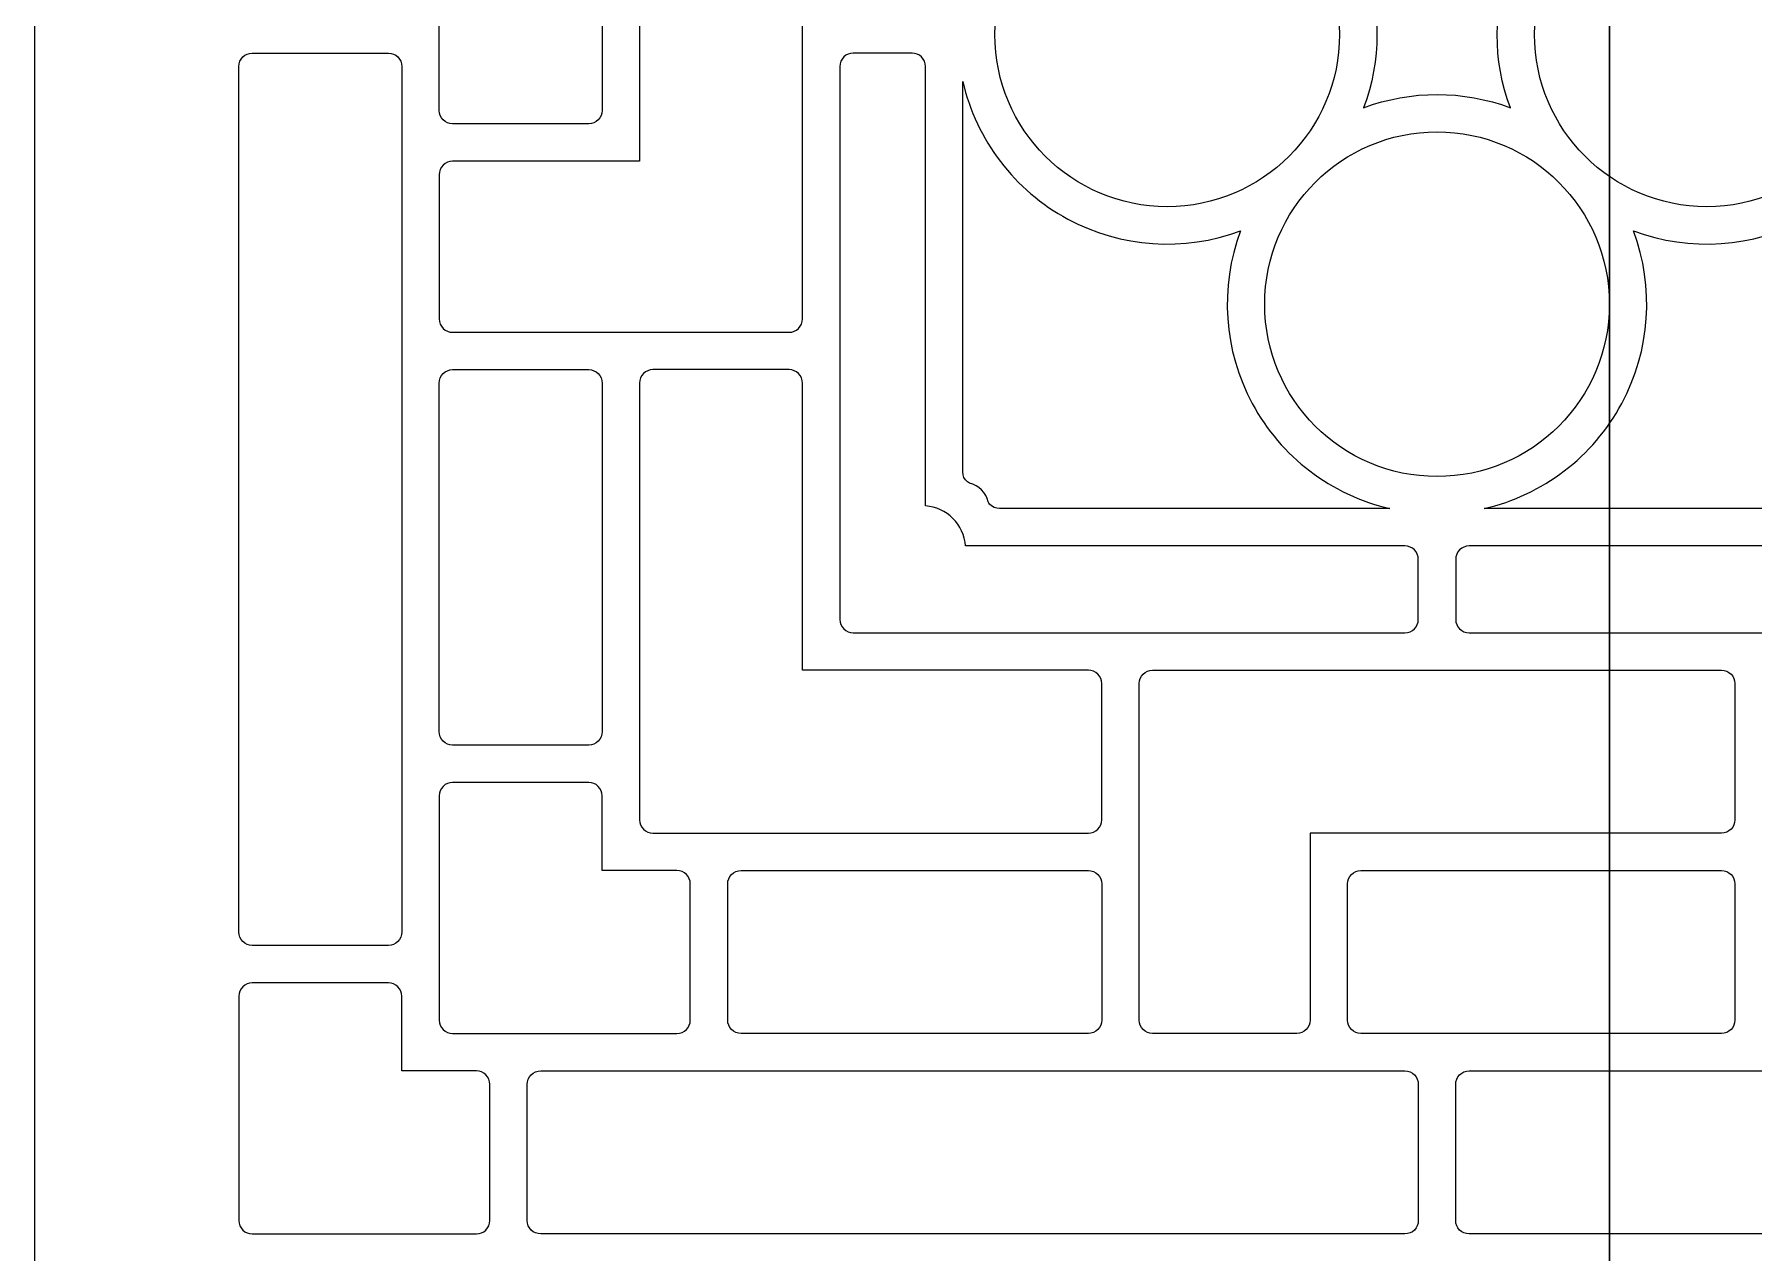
# Model space of a CAD drawing. Header units: centimetres. Extents: x 20.1 to 27, y -20.6 to 12.3.
# Drawn here: x 20.144 to 24.346, y 2.978 to 5.955 of the extents above; entities that cross this region are included whole.
import ezdxf

# ---------------------------------------------------------------- set-up
doc = ezdxf.new("R2010")
doc.units = ezdxf.units.CM
doc.header["$MEASUREMENT"] = 0
doc.layers.add('layer 1', color=7, linetype='Continuous')

msp = doc.modelspace()

# ---------------------------------------------------------------- linework, layer by layer
at = {"layer": 'layer 1', "color": 250}
for points, knots in [([(23.99309, 5.29547), (23.99309, 5.52805), (23.80454, 5.7166), (23.57196, 5.7166), (23.57196, 5.7166), (23.33937, 5.7166), (23.15083, 5.52805), (23.15083, 5.29547), (23.15083, 5.29547), (23.15083, 5.06288), (23.33937, 4.87434), (23.57196, 4.87434), (23.57196, 4.87434), (23.80454, 4.87433), (23.99309, 5.06288), (23.99309, 5.29546), (23.99309, 12.27286), (23.99309, -8.65933), (23.99309, 5.29547)], [0, 0, 0, 0, 0.2, 0.2, 0.2, 0.2, 0.4, 0.4, 0.4, 0.4, 0.6, 0.6, 0.6, 0.6, 1, 1, 1, 1.00001, 1.00001, 1.00001, 1.00001]), ([(20.14415, -9.00015), (20.14415, -9.00015), (20.14415, 9.00077), (20.14415, 9.00077), (20.14415, 9.00077), (20.14415, 9.00077), (26.99977, 9.00077), (26.99977, 9.00077), (26.99977, 9.00077), (26.99977, 9.00077), (26.99977, -9.00015), (26.99977, -9.00015), (26.99977, -9.00015), (26.99977, -9.00015), (20.14415, -9.00015), (20.14415, -9.00015)], [0, 0, 0, 0, 0.2, 0.2, 0.2, 0.2, 0.4, 0.4, 0.4, 0.4, 0.6, 0.6, 0.6, 0.6, 1, 1, 1, 1]), ([(21.13331, 5.76883), (21.13331, 5.76017), (21.13675, 5.75187), (21.14288, 5.74575), (21.14288, 5.74575), (21.149, 5.73963), (21.1573, 5.73619), (21.16596, 5.73619), (21.16596, 5.73619), (21.16596, 5.73619), (21.49895, 5.73619), (21.49895, 5.73619), (21.49895, 5.73619), (21.50761, 5.73619), (21.51591, 5.73963), (21.52203, 5.74575), (21.52203, 5.74575), (21.52815, 5.75187), (21.53159, 5.76017), (21.53159, 5.76883), (21.53159, 5.76883), (21.53159, 5.76883), (21.53159, 6.65027), (21.53159, 6.65027), (21.53159, 6.65027), (21.53159, 6.65893), (21.52815, 6.66723), (21.52203, 6.67335), (21.52203, 6.67335), (21.51591, 6.67948), (21.50761, 6.68291), (21.49895, 6.68291), (21.49895, 6.68291), (21.49895, 6.68291), (21.16596, 6.68291), (21.16596, 6.68291), (21.16596, 6.68291), (21.1573, 6.68291), (21.149, 6.67948), (21.14288, 6.67335), (21.14288, 6.67335), (21.13675, 6.66723), (21.13331, 6.65893), (21.13331, 6.65027), (21.13331, 6.65027), (21.13331, 6.65027), (21.13331, 5.76883), (21.13331, 5.76883)], [0, 0, 0, 0, 0.0769231, 0.0769231, 0.0769231, 0.0769231, 0.1538462, 0.1538462, 0.1538462, 0.1538462, 0.2307692, 0.2307692, 0.2307692, 0.2307692, 0.3076923, 0.3076923, 0.3076923, 0.3076923, 0.3846154, 0.3846154, 0.3846154, 0.3846154, 0.4615385, 0.4615385, 0.4615385, 0.4615385, 0.5384615, 0.5384615, 0.5384615, 0.5384615, 0.6153846, 0.6153846, 0.6153846, 0.6153846, 0.6923077, 0.6923077, 0.6923077, 0.6923077, 0.7692308, 0.7692308, 0.7692308, 0.7692308, 0.8461538, 0.8461538, 0.8461538, 0.8461538, 1, 1, 1, 1]), ([(21.98864, 5.22691), (21.98864, 5.22691), (21.16596, 5.22691), (21.16596, 5.22691), (21.16596, 5.22691), (21.1573, 5.22691), (21.149, 5.23035), (21.14288, 5.23647), (21.14288, 5.23647), (21.13675, 5.24259), (21.13331, 5.2509), (21.13331, 5.25956), (21.13331, 5.25956), (21.13331, 5.25956), (21.13331, 5.61213), (21.13331, 5.61213), (21.13331, 5.61213), (21.13331, 5.62079), (21.13675, 5.62909), (21.14288, 5.63522), (21.14288, 5.63522), (21.149, 5.64134), (21.1573, 5.64478), (21.16596, 5.64478), (21.16596, 5.64478), (21.16596, 5.64478), (21.623, 5.64478), (21.623, 5.64478), (21.623, 5.64478), (21.623, 5.64478), (21.623, 6.65027), (21.623, 6.65027), (21.623, 6.65027), (21.623, 6.65893), (21.62644, 6.66723), (21.63256, 6.67335), (21.63256, 6.67335), (21.63869, 6.67948), (21.64699, 6.68291), (21.65565, 6.68291), (21.65565, 6.68291), (21.65565, 6.68291), (21.98864, 6.68291), (21.98864, 6.68291), (21.98864, 6.68291), (21.99729, 6.68291), (22.0056, 6.67948), (22.01172, 6.67335), (22.01172, 6.67335), (22.01784, 6.66723), (22.02128, 6.65893), (22.02128, 6.65027), (22.02128, 6.65027), (22.02128, 6.65027), (22.02128, 5.25956), (22.02128, 5.25956), (22.02128, 5.25956), (22.02128, 5.2509), (22.01784, 5.24259), (22.01172, 5.23647), (22.01172, 5.23647), (22.0056, 5.23035), (21.99729, 5.22691), (21.98864, 5.22691)], [0, 0, 0, 0, 0.0588235, 0.0588235, 0.0588235, 0.0588235, 0.1176471, 0.1176471, 0.1176471, 0.1176471, 0.1764706, 0.1764706, 0.1764706, 0.1764706, 0.2352941, 0.2352941, 0.2352941, 0.2352941, 0.2941176, 0.2941176, 0.2941176, 0.2941176, 0.3529412, 0.3529412, 0.3529412, 0.3529412, 0.4117647, 0.4117647, 0.4117647, 0.4117647, 0.4705882, 0.4705882, 0.4705882, 0.4705882, 0.5294118, 0.5294118, 0.5294118, 0.5294118, 0.5882353, 0.5882353, 0.5882353, 0.5882353, 0.6470588, 0.6470588, 0.6470588, 0.6470588, 0.7058824, 0.7058824, 0.7058824, 0.7058824, 0.7647059, 0.7647059, 0.7647059, 0.7647059, 0.8235294, 0.8235294, 0.8235294, 0.8235294, 0.8823529, 0.8823529, 0.8823529, 0.8823529, 1, 1, 1, 1]), ([(23.33364, 5.95491), (23.33364, 6.1875), (23.1451, 6.37604), (22.91251, 6.37604), (22.91251, 6.37604), (22.67993, 6.37604), (22.49138, 6.1875), (22.49138, 5.95491), (22.49138, 5.95491), (22.49138, 5.72233), (22.67993, 5.53378), (22.91251, 5.53378), (22.91251, 5.53378), (23.1451, 5.53378), (23.33364, 5.72233), (23.33364, 5.95491)], [0, 0, 0, 0, 0.2, 0.2, 0.2, 0.2, 0.4, 0.4, 0.4, 0.4, 0.6, 0.6, 0.6, 0.6, 1, 1, 1, 1]), ([(24.65254, 5.95491), (24.65254, 6.1875), (24.46399, 6.37604), (24.2314, 6.37604), (24.2314, 6.37604), (23.99882, 6.37604), (23.81027, 6.1875), (23.81027, 5.95491), (23.81027, 5.95491), (23.81027, 5.72233), (23.99882, 5.53378), (24.2314, 5.53378), (24.2314, 5.53378), (24.46399, 5.53378), (24.65253, 5.72233), (24.65254, 5.95491)], [0, 0, 0, 0, 0.2, 0.2, 0.2, 0.2, 0.4, 0.4, 0.4, 0.4, 0.6, 0.6, 0.6, 0.6, 1, 1, 1, 1]), ([(23.99309, -0.65913), (23.99309, -0.42655), (23.80454, -0.238), (23.57196, -0.238), (23.57196, -0.238), (23.33937, -0.238), (23.15083, -0.42655), (23.15083, -0.65913), (23.15083, -0.65913), (23.15083, -0.89172), (23.33937, -1.08026), (23.57196, -1.08026), (23.57196, -1.08026), (23.80454, -1.08027), (23.99309, -0.89172), (23.99309, -0.65914), (23.99309, 6.31826), (23.99309, -14.61393), (23.99309, -0.65913)], [0, 0, 0, 0, 0.2, 0.2, 0.2, 0.2, 0.4, 0.4, 0.4, 0.4, 0.6, 0.6, 0.6, 0.6, 1, 1, 1, 1.00001, 1.00001, 1.00001, 1.00001]), ([(23.39267, 6.1342), (23.5083, 6.09103), (23.63562, 6.09103), (23.75124, 6.1342), (23.75124, 6.1342), (23.70807, 6.01857), (23.70807, 5.89125), (23.75124, 5.77563), (23.75124, 5.77563), (23.63562, 5.8188), (23.5083, 5.8188), (23.39267, 5.77563), (23.39267, 5.77563), (23.43585, 5.89125), (23.43585, 6.01857), (23.39267, 6.1342)], [0, 0, 0, 0, 0.2, 0.2, 0.2, 0.2, 0.4, 0.4, 0.4, 0.4, 0.6, 0.6, 0.6, 0.6, 1, 1, 1, 1]), ([(20.64363, 3.76111), (20.64363, 3.75245), (20.64707, 3.74415), (20.65319, 3.73803), (20.65319, 3.73803), (20.65931, 3.73191), (20.66761, 3.72847), (20.67627, 3.72847), (20.67627, 3.72847), (20.67627, 3.72847), (21.00926, 3.72847), (21.00926, 3.72847), (21.00926, 3.72847), (21.01792, 3.72847), (21.02622, 3.73191), (21.03234, 3.73803), (21.03234, 3.73803), (21.03847, 3.74415), (21.04191, 3.75245), (21.04191, 3.76111), (21.04191, 3.76111), (21.04191, 3.76111), (21.04191, 5.87656), (21.04191, 5.87656), (21.04191, 5.87656), (21.04191, 5.88522), (21.03847, 5.89352), (21.03234, 5.89965), (21.03234, 5.89965), (21.02622, 5.90577), (21.01792, 5.90921), (21.00926, 5.90921), (21.00926, 5.90921), (21.00926, 5.90921), (20.67627, 5.90921), (20.67627, 5.90921), (20.67627, 5.90921), (20.66761, 5.90921), (20.65931, 5.90577), (20.65319, 5.89965), (20.65319, 5.89965), (20.64707, 5.89352), (20.64363, 5.88522), (20.64363, 5.87656), (20.64363, 5.87656), (20.64363, 5.87656), (20.64363, 3.76111), (20.64363, 3.76111)], [0, 0, 0, 0, 0.0769231, 0.0769231, 0.0769231, 0.0769231, 0.1538462, 0.1538462, 0.1538462, 0.1538462, 0.2307692, 0.2307692, 0.2307692, 0.2307692, 0.3076923, 0.3076923, 0.3076923, 0.3076923, 0.3846154, 0.3846154, 0.3846154, 0.3846154, 0.4615385, 0.4615385, 0.4615385, 0.4615385, 0.5384615, 0.5384615, 0.5384615, 0.5384615, 0.6153846, 0.6153846, 0.6153846, 0.6153846, 0.6923077, 0.6923077, 0.6923077, 0.6923077, 0.7692308, 0.7692308, 0.7692308, 0.7692308, 0.8461538, 0.8461538, 0.8461538, 0.8461538, 1, 1, 1, 1]), ([(22.11269, 5.87656), (22.11269, 5.88522), (22.11613, 5.89352), (22.12225, 5.89965), (22.12225, 5.89965), (22.12837, 5.90577), (22.13668, 5.90921), (22.14534, 5.90921), (22.14534, 5.90921), (22.14534, 5.90921), (22.28898, 5.90921), (22.28898, 5.90921), (22.28898, 5.90921), (22.29764, 5.90921), (22.30594, 5.90577), (22.31206, 5.89965), (22.31206, 5.89965), (22.31818, 5.89352), (22.32162, 5.88522), (22.32162, 5.87656), (22.32162, 5.87656), (22.32162, 5.87656), (22.32162, 4.80251), (22.32162, 4.80251), (22.32162, 4.80251), (22.37425, 4.79914), (22.41618, 4.7572), (22.41956, 4.70458), (22.41956, 4.70458), (22.41956, 4.70458), (23.49361, 4.70458), (23.49361, 4.70458), (23.49361, 4.70458), (23.50227, 4.70458), (23.51057, 4.70114), (23.51669, 4.69502), (23.51669, 4.69502), (23.52281, 4.68889), (23.52625, 4.68059), (23.52625, 4.67193), (23.52625, 4.67193), (23.52625, 4.67193), (23.52625, 4.52502), (23.52625, 4.52502), (23.52625, 4.52502), (23.52625, 4.51637), (23.52281, 4.50806), (23.51669, 4.50194), (23.51669, 4.50194), (23.51057, 4.49582), (23.50227, 4.49238), (23.49361, 4.49238), (23.49361, 4.49238), (23.49361, 4.49238), (22.14534, 4.49238), (22.14534, 4.49238), (22.14534, 4.49238), (22.13668, 4.49238), (22.12837, 4.49582), (22.12225, 4.50194), (22.12225, 4.50194), (22.11613, 4.50806), (22.11269, 4.51637), (22.11269, 4.52502), (22.11269, 4.52502), (22.11269, 4.52502), (22.11269, 5.87656), (22.11269, 5.87656)], [0, 0, 0, 0, 0.0555556, 0.0555556, 0.0555556, 0.0555556, 0.1111111, 0.1111111, 0.1111111, 0.1111111, 0.1666667, 0.1666667, 0.1666667, 0.1666667, 0.2222222, 0.2222222, 0.2222222, 0.2222222, 0.2777778, 0.2777778, 0.2777778, 0.2777778, 0.3333333, 0.3333333, 0.3333333, 0.3333333, 0.3888889, 0.3888889, 0.3888889, 0.3888889, 0.4444444, 0.4444444, 0.4444444, 0.4444444, 0.5, 0.5, 0.5, 0.5, 0.5555556, 0.5555556, 0.5555556, 0.5555556, 0.6111111, 0.6111111, 0.6111111, 0.6111111, 0.6666667, 0.6666667, 0.6666667, 0.6666667, 0.7222222, 0.7222222, 0.7222222, 0.7222222, 0.7777778, 0.7777778, 0.7777778, 0.7777778, 0.8333333, 0.8333333, 0.8333333, 0.8333333, 0.8888889, 0.8888889, 0.8888889, 0.8888889, 1, 1, 1, 1]), ([(24.82229, 4.80251), (24.82229, 4.80251), (24.82229, 5.87656), (24.82229, 5.87656), (24.82229, 5.87656), (24.82229, 5.88522), (24.82573, 5.89352), (24.83186, 5.89965), (24.83186, 5.89965), (24.83798, 5.90577), (24.84628, 5.90921), (24.85494, 5.90921), (24.85494, 5.90921), (24.85494, 5.90921), (24.99858, 5.90921), (24.99858, 5.90921), (24.99858, 5.90921), (25.00724, 5.90921), (25.01554, 5.90577), (25.02167, 5.89965), (25.02167, 5.89965), (25.02779, 5.89352), (25.03123, 5.88522), (25.03123, 5.87656), (25.03123, 5.87656), (25.03123, 5.87656), (25.03123, 4.52502), (25.03123, 4.52502), (25.03123, 4.52502), (25.03123, 4.51637), (25.02779, 4.50806), (25.02167, 4.50194), (25.02167, 4.50194), (25.01554, 4.49582), (25.00724, 4.49238), (24.99858, 4.49238), (24.99858, 4.49238), (24.99858, 4.49238), (23.65031, 4.49238), (23.65031, 4.49238), (23.65031, 4.49238), (23.64165, 4.49238), (23.63335, 4.49582), (23.62722, 4.50194), (23.62722, 4.50194), (23.6211, 4.50806), (23.61766, 4.51637), (23.61766, 4.52502), (23.61766, 4.52502), (23.61766, 4.52502), (23.61766, 4.67193), (23.61766, 4.67193), (23.61766, 4.67193), (23.61766, 4.68059), (23.6211, 4.68889), (23.62722, 4.69502), (23.62722, 4.69502), (23.63335, 4.70114), (23.64165, 4.70458), (23.65031, 4.70458), (23.65031, 4.70458), (23.65031, 4.70458), (24.72436, 4.70458), (24.72436, 4.70458), (24.72436, 4.70458), (24.72774, 4.7572), (24.76967, 4.79914), (24.82229, 4.80251)], [0, 0, 0, 0, 0.0555556, 0.0555556, 0.0555556, 0.0555556, 0.1111111, 0.1111111, 0.1111111, 0.1111111, 0.1666667, 0.1666667, 0.1666667, 0.1666667, 0.2222222, 0.2222222, 0.2222222, 0.2222222, 0.2777778, 0.2777778, 0.2777778, 0.2777778, 0.3333333, 0.3333333, 0.3333333, 0.3333333, 0.3888889, 0.3888889, 0.3888889, 0.3888889, 0.4444444, 0.4444444, 0.4444444, 0.4444444, 0.5, 0.5, 0.5, 0.5, 0.5555556, 0.5555556, 0.5555556, 0.5555556, 0.6111111, 0.6111111, 0.6111111, 0.6111111, 0.6666667, 0.6666667, 0.6666667, 0.6666667, 0.7222222, 0.7222222, 0.7222222, 0.7222222, 0.7777778, 0.7777778, 0.7777778, 0.7777778, 0.8333333, 0.8333333, 0.8333333, 0.8333333, 0.8888889, 0.8888889, 0.8888889, 0.8888889, 1, 1, 1, 1]), ([(22.47542, 4.81246), (22.47593, 4.81049), (22.47689, 4.80867), (22.47823, 4.80714), (22.47823, 4.80714), (22.48443, 4.80005), (22.49338, 4.79599), (22.5028, 4.79599), (22.5028, 4.79599), (22.5028, 4.79599), (23.457, 4.79599), (23.457, 4.79599), (23.457, 4.79599), (23.31314, 4.82909), (23.19055, 4.92262), (23.1206, 5.05262), (23.1206, 5.05262), (23.05066, 5.18262), (23.04016, 5.33646), (23.0918, 5.47475), (23.0918, 5.47475), (22.95351, 5.42312), (22.79966, 5.43361), (22.66967, 5.50356), (22.66967, 5.50356), (22.53967, 5.5735), (22.44614, 5.6961), (22.41303, 5.83995), (22.41303, 5.83995), (22.41303, 5.83995), (22.41303, 4.88575), (22.41303, 4.88575), (22.41303, 4.88575), (22.41303, 4.87634), (22.4171, 4.86738), (22.42418, 4.86118), (22.42418, 4.86118), (22.42572, 4.85984), (22.42754, 4.85888), (22.42951, 4.85837), (22.42951, 4.85837), (22.45201, 4.85254), (22.46959, 4.83497), (22.47542, 4.81246)], [0, 0, 0, 0, 0.0833333, 0.0833333, 0.0833333, 0.0833333, 0.1666667, 0.1666667, 0.1666667, 0.1666667, 0.25, 0.25, 0.25, 0.25, 0.3333333, 0.3333333, 0.3333333, 0.3333333, 0.4166667, 0.4166667, 0.4166667, 0.4166667, 0.5, 0.5, 0.5, 0.5, 0.5833333, 0.5833333, 0.5833333, 0.5833333, 0.6666667, 0.6666667, 0.6666667, 0.6666667, 0.75, 0.75, 0.75, 0.75, 0.8333333, 0.8333333, 0.8333333, 0.8333333, 1, 1, 1, 1]), ([(24.71441, 4.85837), (24.71638, 4.85888), (24.7182, 4.85984), (24.71973, 4.86118), (24.71973, 4.86118), (24.72682, 4.86738), (24.73089, 4.87634), (24.73089, 4.88575), (24.73089, 4.88575), (24.73089, 4.88575), (24.73089, 5.83995), (24.73089, 5.83995), (24.73089, 5.83995), (24.69778, 5.6961), (24.60425, 5.5735), (24.47425, 5.50356), (24.47425, 5.50356), (24.34425, 5.43361), (24.19041, 5.42312), (24.05212, 5.47475), (24.05212, 5.47475), (24.10376, 5.33646), (24.09326, 5.18262), (24.02331, 5.05262), (24.02331, 5.05262), (23.95337, 4.92262), (23.83077, 4.82909), (23.68692, 4.79599), (23.68692, 4.79599), (23.68692, 4.79599), (24.64112, 4.79599), (24.64112, 4.79599), (24.64112, 4.79599), (24.65053, 4.79599), (24.65949, 4.80005), (24.66569, 4.80714), (24.66569, 4.80714), (24.66703, 4.80867), (24.66799, 4.81049), (24.6685, 4.81246), (24.6685, 4.81246), (24.67433, 4.83497), (24.69191, 4.85254), (24.71441, 4.85837)], [0, 0, 0, 0, 0.0833333, 0.0833333, 0.0833333, 0.0833333, 0.1666667, 0.1666667, 0.1666667, 0.1666667, 0.25, 0.25, 0.25, 0.25, 0.3333333, 0.3333333, 0.3333333, 0.3333333, 0.4166667, 0.4166667, 0.4166667, 0.4166667, 0.5, 0.5, 0.5, 0.5, 0.5833333, 0.5833333, 0.5833333, 0.5833333, 0.6666667, 0.6666667, 0.6666667, 0.6666667, 0.75, 0.75, 0.75, 0.75, 0.8333333, 0.8333333, 0.8333333, 0.8333333, 1, 1, 1, 1]), ([(21.16596, 5.1355), (21.1573, 5.1355), (21.149, 5.13206), (21.14288, 5.12594), (21.14288, 5.12594), (21.13675, 5.11982), (21.13331, 5.11151), (21.13331, 5.10286), (21.13331, 5.10286), (21.13331, 5.10286), (21.13331, 4.2508), (21.13331, 4.2508), (21.13331, 4.2508), (21.13331, 4.24214), (21.13675, 4.23384), (21.14288, 4.22772), (21.14288, 4.22772), (21.149, 4.22159), (21.1573, 4.21815), (21.16596, 4.21815), (21.16596, 4.21815), (21.16596, 4.21815), (21.49895, 4.21815), (21.49895, 4.21815), (21.49895, 4.21815), (21.50761, 4.21815), (21.51591, 4.22159), (21.52203, 4.22772), (21.52203, 4.22772), (21.52815, 4.23384), (21.53159, 4.24214), (21.53159, 4.2508), (21.53159, 4.2508), (21.53159, 4.2508), (21.53159, 5.10286), (21.53159, 5.10286), (21.53159, 5.10286), (21.53159, 5.11151), (21.52815, 5.11982), (21.52203, 5.12594), (21.52203, 5.12594), (21.51591, 5.13206), (21.50761, 5.1355), (21.49895, 5.1355), (21.49895, 5.1355), (21.49895, 5.1355), (21.16596, 5.1355), (21.16596, 5.1355)], [0, 0, 0, 0, 0.0769231, 0.0769231, 0.0769231, 0.0769231, 0.1538462, 0.1538462, 0.1538462, 0.1538462, 0.2307692, 0.2307692, 0.2307692, 0.2307692, 0.3076923, 0.3076923, 0.3076923, 0.3076923, 0.3846154, 0.3846154, 0.3846154, 0.3846154, 0.4615385, 0.4615385, 0.4615385, 0.4615385, 0.5384615, 0.5384615, 0.5384615, 0.5384615, 0.6153846, 0.6153846, 0.6153846, 0.6153846, 0.6923077, 0.6923077, 0.6923077, 0.6923077, 0.7692308, 0.7692308, 0.7692308, 0.7692308, 0.8461538, 0.8461538, 0.8461538, 0.8461538, 1, 1, 1, 1]), ([(22.7199, 4.40097), (22.72856, 4.40097), (22.73686, 4.39753), (22.74299, 4.39141), (22.74299, 4.39141), (22.74911, 4.38529), (22.75255, 4.37698), (22.75255, 4.36832), (22.75255, 4.36832), (22.75255, 4.36832), (22.75255, 4.03534), (22.75255, 4.03534), (22.75255, 4.03534), (22.75255, 4.02668), (22.74911, 4.01838), (22.74299, 4.01225), (22.74299, 4.01225), (22.73686, 4.00613), (22.72856, 4.00269), (22.7199, 4.00269), (22.7199, 4.00269), (22.7199, 4.00269), (21.65565, 4.00269), (21.65565, 4.00269), (21.65565, 4.00269), (21.64699, 4.00269), (21.63869, 4.00613), (21.63256, 4.01225), (21.63256, 4.01225), (21.62644, 4.01838), (21.623, 4.02668), (21.623, 4.03534), (21.623, 4.03534), (21.623, 4.03534), (21.623, 5.10286), (21.623, 5.10286), (21.623, 5.10286), (21.623, 5.11151), (21.62644, 5.11982), (21.63256, 5.12594), (21.63256, 5.12594), (21.63869, 5.13206), (21.64699, 5.1355), (21.65565, 5.1355), (21.65565, 5.1355), (21.65565, 5.1355), (21.98864, 5.1355), (21.98864, 5.1355), (21.98864, 5.1355), (21.99729, 5.1355), (22.0056, 5.13206), (22.01172, 5.12594), (22.01172, 5.12594), (22.01784, 5.11982), (22.02128, 5.11151), (22.02128, 5.10286), (22.02128, 5.10286), (22.02128, 5.10286), (22.02128, 4.40097), (22.02128, 4.40097), (22.02128, 4.40097), (22.02128, 4.40097), (22.7199, 4.40097), (22.7199, 4.40097)], [0, 0, 0, 0, 0.0588235, 0.0588235, 0.0588235, 0.0588235, 0.1176471, 0.1176471, 0.1176471, 0.1176471, 0.1764706, 0.1764706, 0.1764706, 0.1764706, 0.2352941, 0.2352941, 0.2352941, 0.2352941, 0.2941176, 0.2941176, 0.2941176, 0.2941176, 0.3529412, 0.3529412, 0.3529412, 0.3529412, 0.4117647, 0.4117647, 0.4117647, 0.4117647, 0.4705882, 0.4705882, 0.4705882, 0.4705882, 0.5294118, 0.5294118, 0.5294118, 0.5294118, 0.5882353, 0.5882353, 0.5882353, 0.5882353, 0.6470588, 0.6470588, 0.6470588, 0.6470588, 0.7058824, 0.7058824, 0.7058824, 0.7058824, 0.7647059, 0.7647059, 0.7647059, 0.7647059, 0.8235294, 0.8235294, 0.8235294, 0.8235294, 0.8823529, 0.8823529, 0.8823529, 0.8823529, 1, 1, 1, 1]), ([(24.26731, 4.00269), (24.27597, 4.00269), (24.28428, 4.00613), (24.2904, 4.01225), (24.2904, 4.01225), (24.29652, 4.01838), (24.29996, 4.02668), (24.29996, 4.03534), (24.29996, 4.03534), (24.29996, 4.03534), (24.29996, 4.36832), (24.29996, 4.36832), (24.29996, 4.36832), (24.29996, 4.37698), (24.29652, 4.38529), (24.2904, 4.39141), (24.2904, 4.39141), (24.28428, 4.39753), (24.27597, 4.40097), (24.26731, 4.40097), (24.26731, 4.40097), (24.26731, 4.40097), (22.8766, 4.40097), (22.8766, 4.40097), (22.8766, 4.40097), (22.86794, 4.40097), (22.85964, 4.39753), (22.85352, 4.39141), (22.85352, 4.39141), (22.8474, 4.38529), (22.84396, 4.37698), (22.84396, 4.36832), (22.84396, 4.36832), (22.84396, 4.36832), (22.84396, 3.54565), (22.84396, 3.54565), (22.84396, 3.54565), (22.84396, 3.53699), (22.8474, 3.52869), (22.85352, 3.52257), (22.85352, 3.52257), (22.85964, 3.51644), (22.86794, 3.513), (22.8766, 3.513), (22.8766, 3.513), (22.8766, 3.513), (23.22918, 3.513), (23.22918, 3.513), (23.22918, 3.513), (23.23784, 3.513), (23.24614, 3.51644), (23.25226, 3.52257), (23.25226, 3.52257), (23.25838, 3.52869), (23.26182, 3.53699), (23.26182, 3.54565), (23.26182, 3.54565), (23.26182, 3.54565), (23.26182, 4.00269), (23.26182, 4.00269), (23.26182, 4.00269), (23.26182, 4.00269), (24.26731, 4.00269), (24.26731, 4.00269)], [0, 0, 0, 0, 0.0588235, 0.0588235, 0.0588235, 0.0588235, 0.1176471, 0.1176471, 0.1176471, 0.1176471, 0.1764706, 0.1764706, 0.1764706, 0.1764706, 0.2352941, 0.2352941, 0.2352941, 0.2352941, 0.2941176, 0.2941176, 0.2941176, 0.2941176, 0.3529412, 0.3529412, 0.3529412, 0.3529412, 0.4117647, 0.4117647, 0.4117647, 0.4117647, 0.4705882, 0.4705882, 0.4705882, 0.4705882, 0.5294118, 0.5294118, 0.5294118, 0.5294118, 0.5882353, 0.5882353, 0.5882353, 0.5882353, 0.6470588, 0.6470588, 0.6470588, 0.6470588, 0.7058824, 0.7058824, 0.7058824, 0.7058824, 0.7647059, 0.7647059, 0.7647059, 0.7647059, 0.8235294, 0.8235294, 0.8235294, 0.8235294, 0.8823529, 0.8823529, 0.8823529, 0.8823529, 1, 1, 1, 1]), ([(21.74706, 3.54565), (21.74706, 3.53699), (21.74362, 3.52869), (21.73749, 3.52257), (21.73749, 3.52257), (21.73137, 3.51644), (21.72307, 3.513), (21.71441, 3.513), (21.71441, 3.513), (21.71441, 3.513), (21.16596, 3.513), (21.16596, 3.513), (21.16596, 3.513), (21.1573, 3.513), (21.149, 3.51644), (21.14288, 3.52257), (21.14288, 3.52257), (21.13675, 3.52869), (21.13331, 3.53699), (21.13331, 3.54565), (21.13331, 3.54565), (21.13331, 3.54565), (21.13331, 4.0941), (21.13331, 4.0941), (21.13331, 4.0941), (21.13331, 4.10276), (21.13675, 4.11106), (21.14288, 4.11718), (21.14288, 4.11718), (21.149, 4.12331), (21.1573, 4.12675), (21.16596, 4.12675), (21.16596, 4.12675), (21.16596, 4.12675), (21.49895, 4.12675), (21.49895, 4.12675), (21.49895, 4.12675), (21.50761, 4.12675), (21.51591, 4.12331), (21.52203, 4.11718), (21.52203, 4.11718), (21.52815, 4.11106), (21.53159, 4.10276), (21.53159, 4.0941), (21.53159, 4.0941), (21.53159, 4.0941), (21.53159, 3.91128), (21.53159, 3.91128), (21.53159, 3.91128), (21.53159, 3.91128), (21.71441, 3.91128), (21.71441, 3.91128), (21.71441, 3.91128), (21.72307, 3.91128), (21.73137, 3.90784), (21.73749, 3.90172), (21.73749, 3.90172), (21.74362, 3.8956), (21.74706, 3.8873), (21.74706, 3.87864), (21.74706, 3.87864), (21.74706, 3.87864), (21.74706, 3.54565), (21.74706, 3.54565)], [0, 0, 0, 0, 0.0588235, 0.0588235, 0.0588235, 0.0588235, 0.1176471, 0.1176471, 0.1176471, 0.1176471, 0.1764706, 0.1764706, 0.1764706, 0.1764706, 0.2352941, 0.2352941, 0.2352941, 0.2352941, 0.2941176, 0.2941176, 0.2941176, 0.2941176, 0.3529412, 0.3529412, 0.3529412, 0.3529412, 0.4117647, 0.4117647, 0.4117647, 0.4117647, 0.4705882, 0.4705882, 0.4705882, 0.4705882, 0.5294118, 0.5294118, 0.5294118, 0.5294118, 0.5882353, 0.5882353, 0.5882353, 0.5882353, 0.6470588, 0.6470588, 0.6470588, 0.6470588, 0.7058824, 0.7058824, 0.7058824, 0.7058824, 0.7647059, 0.7647059, 0.7647059, 0.7647059, 0.8235294, 0.8235294, 0.8235294, 0.8235294, 0.8823529, 0.8823529, 0.8823529, 0.8823529, 1, 1, 1, 1]), ([(22.7199, 3.513), (22.72856, 3.513), (22.73686, 3.51644), (22.74299, 3.52257), (22.74299, 3.52257), (22.74911, 3.52869), (22.75255, 3.53699), (22.75255, 3.54565), (22.75255, 3.54565), (22.75255, 3.54565), (22.75255, 3.87864), (22.75255, 3.87864), (22.75255, 3.87864), (22.75255, 3.8873), (22.74911, 3.8956), (22.74299, 3.90172), (22.74299, 3.90172), (22.73686, 3.90784), (22.72856, 3.91128), (22.7199, 3.91128), (22.7199, 3.91128), (22.7199, 3.91128), (21.87111, 3.91128), (21.87111, 3.91128), (21.87111, 3.91128), (21.86245, 3.91128), (21.85415, 3.90784), (21.84803, 3.90172), (21.84803, 3.90172), (21.8419, 3.8956), (21.83846, 3.8873), (21.83846, 3.87864), (21.83846, 3.87864), (21.83846, 3.87864), (21.83846, 3.54565), (21.83846, 3.54565), (21.83846, 3.54565), (21.83846, 3.53699), (21.8419, 3.52869), (21.84803, 3.52257), (21.84803, 3.52257), (21.85415, 3.51644), (21.86245, 3.513), (21.87111, 3.513), (21.87111, 3.513), (21.87111, 3.513), (22.7199, 3.513), (22.7199, 3.513)], [0, 0, 0, 0, 0.0769231, 0.0769231, 0.0769231, 0.0769231, 0.1538462, 0.1538462, 0.1538462, 0.1538462, 0.2307692, 0.2307692, 0.2307692, 0.2307692, 0.3076923, 0.3076923, 0.3076923, 0.3076923, 0.3846154, 0.3846154, 0.3846154, 0.3846154, 0.4615385, 0.4615385, 0.4615385, 0.4615385, 0.5384615, 0.5384615, 0.5384615, 0.5384615, 0.6153846, 0.6153846, 0.6153846, 0.6153846, 0.6923077, 0.6923077, 0.6923077, 0.6923077, 0.7692308, 0.7692308, 0.7692308, 0.7692308, 0.8461538, 0.8461538, 0.8461538, 0.8461538, 1, 1, 1, 1]), ([(24.26731, 3.513), (24.27597, 3.513), (24.28428, 3.51644), (24.2904, 3.52257), (24.2904, 3.52257), (24.29652, 3.52869), (24.29996, 3.53699), (24.29996, 3.54565), (24.29996, 3.54565), (24.29996, 3.54565), (24.29996, 3.87864), (24.29996, 3.87864), (24.29996, 3.87864), (24.29996, 3.8873), (24.29652, 3.8956), (24.2904, 3.90172), (24.2904, 3.90172), (24.28428, 3.90784), (24.27597, 3.91128), (24.26731, 3.91128), (24.26731, 3.91128), (24.26731, 3.91128), (23.38588, 3.91128), (23.38588, 3.91128), (23.38588, 3.91128), (23.37722, 3.91128), (23.36891, 3.90784), (23.36279, 3.90172), (23.36279, 3.90172), (23.35667, 3.8956), (23.35323, 3.8873), (23.35323, 3.87864), (23.35323, 3.87864), (23.35323, 3.87864), (23.35323, 3.54565), (23.35323, 3.54565), (23.35323, 3.54565), (23.35323, 3.53699), (23.35667, 3.52869), (23.36279, 3.52257), (23.36279, 3.52257), (23.36891, 3.51644), (23.37722, 3.513), (23.38588, 3.513), (23.38588, 3.513), (23.38588, 3.513), (24.26731, 3.513), (24.26731, 3.513)], [0, 0, 0, 0, 0.0769231, 0.0769231, 0.0769231, 0.0769231, 0.1538462, 0.1538462, 0.1538462, 0.1538462, 0.2307692, 0.2307692, 0.2307692, 0.2307692, 0.3076923, 0.3076923, 0.3076923, 0.3076923, 0.3846154, 0.3846154, 0.3846154, 0.3846154, 0.4615385, 0.4615385, 0.4615385, 0.4615385, 0.5384615, 0.5384615, 0.5384615, 0.5384615, 0.6153846, 0.6153846, 0.6153846, 0.6153846, 0.6923077, 0.6923077, 0.6923077, 0.6923077, 0.7692308, 0.7692308, 0.7692308, 0.7692308, 0.8461538, 0.8461538, 0.8461538, 0.8461538, 1, 1, 1, 1]), ([(21.25737, 3.05596), (21.25737, 3.0473), (21.25393, 3.039), (21.24781, 3.03288), (21.24781, 3.03288), (21.24168, 3.02676), (21.23338, 3.02332), (21.22472, 3.02332), (21.22472, 3.02332), (21.22472, 3.02332), (20.67627, 3.02332), (20.67627, 3.02332), (20.67627, 3.02332), (20.66761, 3.02332), (20.65931, 3.02676), (20.65319, 3.03288), (20.65319, 3.03288), (20.64707, 3.039), (20.64363, 3.0473), (20.64363, 3.05596), (20.64363, 3.05596), (20.64363, 3.05596), (20.64363, 3.60441), (20.64363, 3.60441), (20.64363, 3.60441), (20.64363, 3.61307), (20.64707, 3.62137), (20.65319, 3.6275), (20.65319, 3.6275), (20.65931, 3.63362), (20.66761, 3.63706), (20.67627, 3.63706), (20.67627, 3.63706), (20.67627, 3.63706), (21.00926, 3.63706), (21.00926, 3.63706), (21.00926, 3.63706), (21.01792, 3.63706), (21.02622, 3.63362), (21.03234, 3.6275), (21.03234, 3.6275), (21.03847, 3.62137), (21.04191, 3.61307), (21.04191, 3.60441), (21.04191, 3.60441), (21.04191, 3.60441), (21.04191, 3.4216), (21.04191, 3.4216), (21.04191, 3.4216), (21.04191, 3.4216), (21.22472, 3.4216), (21.22472, 3.4216), (21.22472, 3.4216), (21.23338, 3.4216), (21.24168, 3.41816), (21.24781, 3.41203), (21.24781, 3.41203), (21.25393, 3.40591), (21.25737, 3.39761), (21.25737, 3.38895), (21.25737, 3.38895), (21.25737, 3.38895), (21.25737, 3.05596), (21.25737, 3.05596)], [0, 0, 0, 0, 0.0588235, 0.0588235, 0.0588235, 0.0588235, 0.1176471, 0.1176471, 0.1176471, 0.1176471, 0.1764706, 0.1764706, 0.1764706, 0.1764706, 0.2352941, 0.2352941, 0.2352941, 0.2352941, 0.2941176, 0.2941176, 0.2941176, 0.2941176, 0.3529412, 0.3529412, 0.3529412, 0.3529412, 0.4117647, 0.4117647, 0.4117647, 0.4117647, 0.4705882, 0.4705882, 0.4705882, 0.4705882, 0.5294118, 0.5294118, 0.5294118, 0.5294118, 0.5882353, 0.5882353, 0.5882353, 0.5882353, 0.6470588, 0.6470588, 0.6470588, 0.6470588, 0.7058824, 0.7058824, 0.7058824, 0.7058824, 0.7647059, 0.7647059, 0.7647059, 0.7647059, 0.8235294, 0.8235294, 0.8235294, 0.8235294, 0.8823529, 0.8823529, 0.8823529, 0.8823529, 1, 1, 1, 1]), ([(23.49361, 3.02332), (23.50227, 3.02332), (23.51057, 3.02676), (23.51669, 3.03288), (23.51669, 3.03288), (23.52281, 3.039), (23.52625, 3.0473), (23.52625, 3.05596), (23.52625, 3.05596), (23.52625, 3.05596), (23.52625, 3.38895), (23.52625, 3.38895), (23.52625, 3.38895), (23.52625, 3.39761), (23.52281, 3.40591), (23.51669, 3.41203), (23.51669, 3.41203), (23.51057, 3.41816), (23.50227, 3.4216), (23.49361, 3.4216), (23.49361, 3.4216), (23.49361, 3.4216), (21.38142, 3.4216), (21.38142, 3.4216), (21.38142, 3.4216), (21.37276, 3.4216), (21.36446, 3.41816), (21.35834, 3.41203), (21.35834, 3.41203), (21.35222, 3.40591), (21.34878, 3.39761), (21.34878, 3.38895), (21.34878, 3.38895), (21.34878, 3.38895), (21.34878, 3.05596), (21.34878, 3.05596), (21.34878, 3.05596), (21.34878, 3.0473), (21.35222, 3.039), (21.35834, 3.03288), (21.35834, 3.03288), (21.36446, 3.02676), (21.37276, 3.02332), (21.38142, 3.02332), (21.38142, 3.02332), (21.38142, 3.02332), (23.49361, 3.02332), (23.49361, 3.02332)], [0, 0, 0, 0, 0.0769231, 0.0769231, 0.0769231, 0.0769231, 0.1538462, 0.1538462, 0.1538462, 0.1538462, 0.2307692, 0.2307692, 0.2307692, 0.2307692, 0.3076923, 0.3076923, 0.3076923, 0.3076923, 0.3846154, 0.3846154, 0.3846154, 0.3846154, 0.4615385, 0.4615385, 0.4615385, 0.4615385, 0.5384615, 0.5384615, 0.5384615, 0.5384615, 0.6153846, 0.6153846, 0.6153846, 0.6153846, 0.6923077, 0.6923077, 0.6923077, 0.6923077, 0.7692308, 0.7692308, 0.7692308, 0.7692308, 0.8461538, 0.8461538, 0.8461538, 0.8461538, 1, 1, 1, 1]), ([(25.76249, 3.02332), (25.77115, 3.02332), (25.77946, 3.02676), (25.78558, 3.03288), (25.78558, 3.03288), (25.7917, 3.039), (25.79514, 3.0473), (25.79514, 3.05596), (25.79514, 3.05596), (25.79514, 3.05596), (25.79514, 3.38895), (25.79514, 3.38895), (25.79514, 3.38895), (25.79514, 3.39761), (25.7917, 3.40591), (25.78558, 3.41203), (25.78558, 3.41203), (25.77946, 3.41816), (25.77115, 3.4216), (25.76249, 3.4216), (25.76249, 3.4216), (25.76249, 3.4216), (23.65031, 3.4216), (23.65031, 3.4216), (23.65031, 3.4216), (23.64165, 3.4216), (23.63335, 3.41816), (23.62722, 3.41203), (23.62722, 3.41203), (23.6211, 3.40591), (23.61766, 3.39761), (23.61766, 3.38895), (23.61766, 3.38895), (23.61766, 3.38895), (23.61766, 3.05596), (23.61766, 3.05596), (23.61766, 3.05596), (23.61766, 3.0473), (23.6211, 3.039), (23.62722, 3.03288), (23.62722, 3.03288), (23.63335, 3.02676), (23.64165, 3.02332), (23.65031, 3.02332), (23.65031, 3.02332), (23.65031, 3.02332), (25.76249, 3.02332), (25.76249, 3.02332)], [0, 0, 0, 0, 0.0769231, 0.0769231, 0.0769231, 0.0769231, 0.1538462, 0.1538462, 0.1538462, 0.1538462, 0.2307692, 0.2307692, 0.2307692, 0.2307692, 0.3076923, 0.3076923, 0.3076923, 0.3076923, 0.3846154, 0.3846154, 0.3846154, 0.3846154, 0.4615385, 0.4615385, 0.4615385, 0.4615385, 0.5384615, 0.5384615, 0.5384615, 0.5384615, 0.6153846, 0.6153846, 0.6153846, 0.6153846, 0.6923077, 0.6923077, 0.6923077, 0.6923077, 0.7692308, 0.7692308, 0.7692308, 0.7692308, 0.8461538, 0.8461538, 0.8461538, 0.8461538, 1, 1, 1, 1])]:
    msp.add_open_spline(points, degree=3, knots=knots, dxfattribs=at)

doc.saveas('drawing.dxf')
